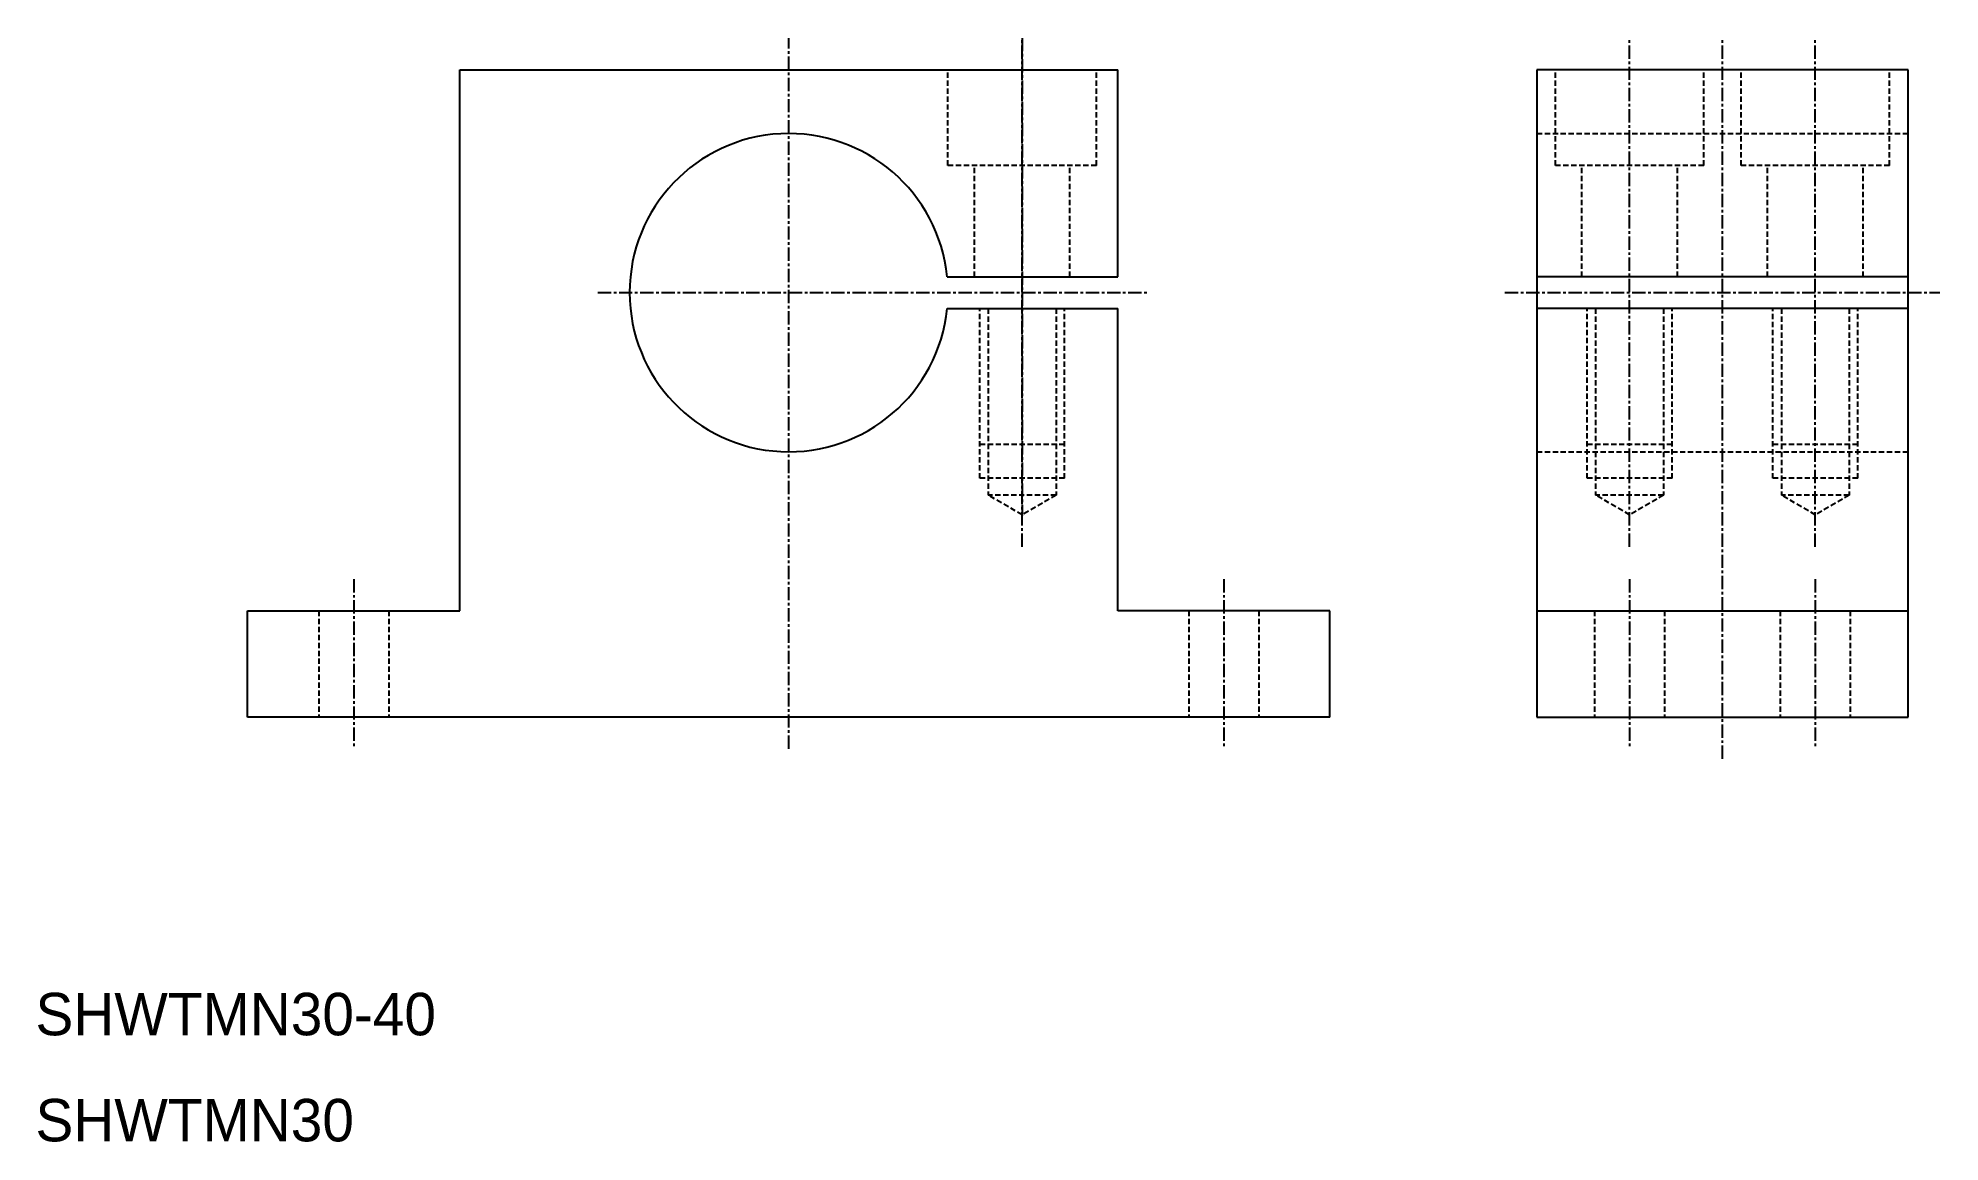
# Model space of a CAD drawing. Extents: x 10 to 189, y 10 to 114.
import ezdxf

# ---------------------------------------------------------------- set-up
doc = ezdxf.new("R2010")
doc.units = 0
doc.linetypes.add('CENTER', pattern=[2, 1.25, -0.25, 0.25, -0.25])
doc.linetypes.add('DASHED', pattern=[0.75, 0.5, -0.25])
doc.layers.get('0').update_dxf_attribs({"linetype": 'CONTINUOUS'})
doc.layers.add('CENTER', color=1, linetype='CENTER')

msp = doc.modelspace()

# ---------------------------------------------------------------- linework, layer by layer
at = {"color": 7, "linetype": 'CONTINUOUS'}
for p, q in [((50, 111), (81, 111)), ((50, 60), (50, 111)), ((81, 111), (112, 111)), ((112, 91.5), (112, 111)), ((186.5, 111), (151.5, 111)), ((151.5, 111), (151.5, 50)), ((186.5, 50), (186.5, 111)), ((95.92, 91.5), (112, 91.5)), ((186.5, 91.5), (151.5, 91.5)), ((95.92, 88.5), (112, 88.5)), ((112, 60), (112, 88.5)), ((186.5, 88.5), (151.5, 88.5)), ((30, 60), (50, 60)), ((30, 50), (30, 60)), ((132, 60), (112, 60)), ((132, 50), (132, 60)), ((151.5, 60), (186.5, 60)), ((132, 50), (30, 50)), ((151.5, 50), (186.5, 50))]:
    msp.add_line(p, q, dxfattribs=at)
at = {"color": 3, "linetype": 'DASHED'}
for p, q in [((96, 102), (96, 111)), ((110, 102), (110, 111)), ((153.25, 102), (153.25, 111)), ((167.25, 102), (167.25, 111)), ((170.75, 102), (170.75, 111)), ((184.75, 102), (184.75, 111)), ((151.5, 105), (186.5, 105)), ((110, 102), (96, 102)), ((98.5, 91.5), (98.5, 102)), ((107.5, 91.5), (107.5, 102)), ((167.25, 102), (153.25, 102)), ((155.75, 91.5), (155.75, 102)), ((164.75, 91.5), (164.75, 102)), ((184.75, 102), (170.75, 102)), ((173.25, 91.5), (173.25, 102)), ((182.25, 91.5), (182.25, 102)), ((99, 72.5), (99, 88.5)), ((99.8, 88.5), (99.8, 70.9)), ((106.2, 88.5), (106.2, 70.9)), ((107, 72.5), (107, 88.5)), ((156.25, 72.5), (156.25, 88.5)), ((157.05, 88.5), (157.05, 70.9)), ((163.45, 88.5), (163.45, 70.9)), ((164.25, 72.5), (164.25, 88.5)), ((173.75, 72.5), (173.75, 88.5)), ((174.55, 88.5), (174.55, 70.9)), ((180.95, 88.5), (180.95, 70.9)), ((181.75, 72.5), (181.75, 88.5)), ((107, 75.7), (99, 75.7)), ((164.25, 75.7), (156.25, 75.7)), ((181.75, 75.7), (173.75, 75.7)), ((151.5, 75), (186.5, 75)), ((107, 72.5), (99, 72.5)), ((164.25, 72.5), (156.25, 72.5)), ((181.75, 72.5), (173.75, 72.5)), ((106.2, 70.9), (99.8, 70.9)), ((103, 69.05), (99.8, 70.9)), ((106.2, 70.9), (103, 69.05)), ((160.25, 69.05), (157.05, 70.9)), ((163.45, 70.9), (157.05, 70.9)), ((163.45, 70.9), (160.25, 69.05)), ((177.75, 69.05), (174.55, 70.9)), ((180.95, 70.9), (174.55, 70.9)), ((180.95, 70.9), (177.75, 69.05)), ((36.7, 60), (36.7, 50)), ((43.3, 60), (43.3, 50)), ((118.7, 60), (118.7, 50)), ((125.3, 60), (125.3, 50)), ((156.95, 60), (156.95, 50)), ((163.55, 60), (163.55, 50)), ((174.45, 60), (174.45, 50)), ((181.05, 60), (181.05, 50))]:
    msp.add_line(p, q, dxfattribs=at)
at = {"color": 7, "linetype": 'CONTINUOUS'}
msp.add_arc((81, 90), 15, 5.7392, 354.2608, dxfattribs=at)
at = {"layer": 'CENTER', "color": 1, "linetype": 'CENTER'}
for p, q in [((81, 47), (81, 114)), ((103, 66.05), (103, 114)), ((103, 114), (103, 69)), ((160.25, 66.05), (160.25, 114)), ((169, 46.05), (169, 114)), ((177.75, 66.05), (177.75, 114)), ((63, 90), (115, 90)), ((148.5, 90), (189.5, 90)), ((40, 63), (40, 47)), ((122, 63), (122, 47)), ((160.25, 63), (160.25, 47)), ((177.75, 63), (177.75, 47))]:
    msp.add_line(p, q, dxfattribs=at)

# ---------------------------------------------------------------- texts
at = {"color": 7, "linetype": 'CONTINUOUS'}
for s, p in [('SHWTMN30-40', (10, 20)), ('SHWTMN30', (10, 10))]:
    msp.add_text(s, height=4, dxfattribs=at).set_placement(p)

doc.saveas('drawing.dxf')
